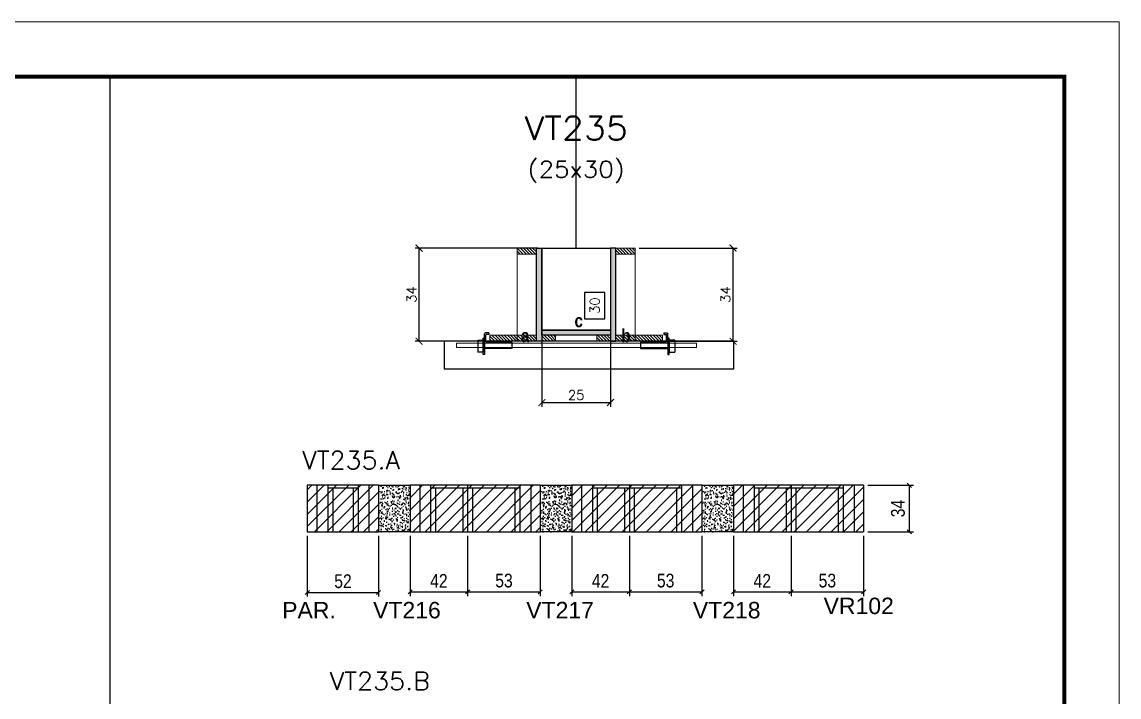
# Model space of a CAD drawing. Extents: x 137137 to 143418, y 10464 to 34486.
# Drawn here: x 137822 to 138622, y 25953 to 26446 of the extents above; entities that cross this region are included whole.
import ezdxf
from ezdxf.enums import TextEntityAlignment as Align

# ---------------------------------------------------------------- set-up
doc = ezdxf.new("R2010")
doc.units = 0
doc.linetypes.add('DASHED', pattern=[0.75, 0.5, -0.25])
doc.linetypes.add('HIDDEN', pattern=[0.375, 0.25, -0.125])
for name, color, linetype in [('5', 5, 'Continuous'), ('barrote', 251, 'Continuous'), ('COTA', 241, 'Continuous'), ('Cota Seção (2x)', 4, 'Continuous'), ('detalhes', 4, 'Continuous'), ('Painéis', 200, 'Continuous'), ('presilha', 1, 'Continuous'), ('SARR_2.2x7', 40, 'Continuous'), ('SARR_3.5x7', 81, 'Continuous'), ('Texto de Titulo', 7, 'Continuous'), ('Texto Qtd Sarr', 242, 'Continuous')]:
    doc.layers.add(name, color=color, linetype=linetype)
for name, color, linetype, lineweight in [('CONCRETO', 251, 'Continuous', 25), ('Folhas', 255, 'Continuous', 9), ('Hachura', 251, 'Continuous', 9), ('Madeira', 126, 'Continuous', 18), ('SARRAFO DE PRESSAO', 251, 'DASHED', 9), ('SCO-___-LAJ', 2, 'Continuous', 0), ('Texto Seção', 7, 'Continuous', 15)]:
    doc.layers.add(name, color=color, linetype=linetype, lineweight=lineweight)
doc.styles.add('COTA TECNICA', font='techl___.ttf', dxfattribs={"height": 10})
doc.styles.add('REGUA-120', font='ROMANS.shx', dxfattribs={"height": 15})
doc.styles.add('Romans', font='romans.shx')
doc.styles.get("Standard").update_dxf_attribs({"font": 'arial.ttf'})
doc.styles.add('TECNICA', font='techb___.ttf', dxfattribs={"height": 10})
doc.dimstyles.new('Cota Seção (2x)', dxfattribs={"dimtxt": 7, "dimasz": 5, "dimexe": 3, "dimexo": 3, "dimgap": 2, "dimtad": 3, "dimdec": 1, "dimlfac": 0.5, "dimzin": 12, "dimdsep": 46, "dimtxsty": 'Romans', "dimblk": 'ARCHTICK', "dimcen": 0, "dimclrd": 4, "dimclre": 4, "dimclrt": 1, "dimadec": 1, "dimazin": 3, "dimtfac": 1, "dimtdec": 1, "dimtmove": 0, "dimatfit": 3, "dimldrblk": 'OBLIQUE', "dimfxl": 1, "dimtolj": 1, "dimtzin": 12, "dimarcsym": 0})
doc.dimstyles.new('Cota Seção interna', dxfattribs={"dimtxt": 7, "dimasz": 6, "dimexe": 0.18, "dimexo": 2, "dimgap": -4, "dimtad": 3, "dimdec": 1, "dimlfac": 0.5, "dimzin": 12, "dimdsep": 46, "dimtxsty": 'Romans', "dimblk": 'ARCHTICK', "dimcen": 0.09, "dimse1": 1, "dimse2": 1, "dimsd1": 1, "dimsd2": 1, "dimclrd": 180, "dimclre": 5, "dimclrt": 1, "dimadec": 0, "dimazin": 3, "dimtfac": 1, "dimtdec": 1, "dimtofl": 0, "dimtmove": 0, "dimatfit": 3, "dimldrblk": 'ARCHTICK', "dimfxl": 1, "dimtolj": 1, "dimtzin": 0, "dimarcsym": 0})
doc.dimstyles.new('PAINEL', dxfattribs={"dimtxt": 10, "dimasz": 3, "dimexe": 3, "dimexo": 3, "dimgap": 3, "dimtad": 1, "dimdec": 1, "dimzin": 12, "dimdsep": 46, "dimtxsty": 'COTA TECNICA', "dimblk1": 'OBLIQUE', "dimblk2": 'OBLIQUE', "dimsah": 1, "dimcen": 0.9, "dimclrd": 4, "dimclre": 4, "dimclrt": 240, "dimadec": 1, "dimazin": 3, "dimtfac": 1, "dimtdec": 1, "dimtmove": 0, "dimatfit": 3, "dimfxl": 1, "dimtolj": 1, "dimtzin": 12, "dimarcsym": 0})
pattern_1 = [(315, (161169.7492, 17983.1066), (1.12253202, 1.12253202), [])]
pattern_2 = [(315, (161157.7492, 17983.1066), (1.12253202, 1.12253202), [])]
pattern_3 = [(45, (-3156.5, -7e-12), (-4.49012806, 4.49012806), [])]

# ---------------------------------------------------------------- blocks, each defined once
blk = doc.blocks.new('9999999999')
at = {"layer": 'Folhas'}
blk.add_lwpolyline([(98138.98, 34190.21), (99623.98, 34190.21), (99623.98, 35240.21), (98138.98, 35240.21)], close=True, dxfattribs=at)
at = {"layer": 'Folhas', "color": 30, "const_width": 3}
blk.add_lwpolyline([(98213.98, 34230.21), (99583.98, 34230.21), (99583.98, 35200.21), (98213.98, 35200.21)], close=True, dxfattribs=at)
blk = doc.blocks.new('_ArchTick')
at = {"color": 0, "linetype": 'ByBlock', "const_width": 0.15}
blk.add_lwpolyline([(-0.5, -0.5), (0.5, 0.5)], dxfattribs=at)
blk = doc.blocks.new('*D5974')
at = {"layer": 'COTA', "color": 4, "lineweight": -2, "transparency": 16777216}
for p, q in [((138198.13, 26280.75), (138108.48, 26280.75)), ((138111.48, 26212.75), (138111.48, 26280.75)), ((138160.13, 26212.75), (138108.48, 26212.75))]:
    blk.add_line(p, q, dxfattribs=at)
at = {"layer": 'Defpoints', "color": 0, "transparency": 16777216}
for p in [(138111.48, 26280.75), (138201.13, 26280.75), (138163.13, 26212.75)]:
    blk.add_point(p, dxfattribs=at)
at = {"layer": 'COTA', "color": 4, "lineweight": -2, "transparency": 16777216, "xscale": 5, "yscale": 5, "zscale": 5}
for p, rotation in [((138111.48, 26280.75), 90), ((138111.48, 26212.75), 270)]:
    blk.add_blockref('_ArchTick', p, dxfattribs=dict(at, rotation=rotation))
at = {"layer": 'COTA', "color": 1, "transparency": 16777216, "insert": (138105.98, 26246.75), "char_height": 7, "attachment_point": 5, "rotation": 90, "style": 'Romans'}
blk.add_mtext('\\A1;34', dxfattribs=at)
blk = doc.blocks.new('_Oblique')
at = {"color": 0, "linetype": 'ByBlock', "lineweight": -2}
blk.add_line((-0.5, -0.5), (0.5, 0.5), dxfattribs=at)
blk = doc.blocks.new('*D5975')
at = {"layer": 'COTA', "color": 4, "lineweight": -2, "transparency": 16777216}
for p, q in [((138272.12, 26280.75), (138343.6, 26280.75)), ((138340.6, 26212.75), (138340.6, 26280.75)), ((138292.13, 26212.75), (138343.6, 26212.75))]:
    blk.add_line(p, q, dxfattribs=at)
at = {"layer": 'Defpoints', "color": 0, "transparency": 16777216}
for p in [(138269.12, 26280.75), (138340.6, 26280.75), (138289.13, 26212.75)]:
    blk.add_point(p, dxfattribs=at)
at = {"layer": 'COTA', "color": 4, "lineweight": -2, "transparency": 16777216, "xscale": 5, "yscale": 5, "zscale": 5}
for p, rotation in [((138340.6, 26280.75), 90), ((138340.6, 26212.75), 270)]:
    blk.add_blockref('_ArchTick', p, dxfattribs=dict(at, rotation=rotation))
at = {"layer": 'COTA', "color": 1, "transparency": 16777216, "insert": (138335.1, 26246.75), "char_height": 7, "attachment_point": 5, "rotation": 90, "style": 'Romans'}
blk.add_mtext('\\A1;34', dxfattribs=at)
blk = doc.blocks.new('*D5976')
at = {"layer": 'Cota Seção (2x)', "color": 180, "lineweight": -2, "transparency": 16777216}
for p, q in [((138247.12, 26248.42), (138232.12, 26248.42)), ((138232.12, 26248.42), (138232.12, 26229.08)), ((138247.12, 26229.08), (138247.12, 26248.42)), ((138232.12, 26229.08), (138247.12, 26229.08))]:
    blk.add_line(p, q, dxfattribs=at)
at = {"layer": 'Defpoints', "color": 0, "transparency": 16777216}
for p in [(138251.12, 26280.75), (138251.12, 26280.75), (138251.13, 26220.75)]:
    blk.add_point(p, dxfattribs=at)
at = {"layer": 'Cota Seção (2x)', "color": 1, "transparency": 16777216, "insert": (138239.62, 26238.75), "char_height": 7, "attachment_point": 5, "rotation": 90, "style": 'Romans'}
blk.add_mtext('\\A1;30', dxfattribs=at)
blk = doc.blocks.new('titulo1')
at = {"layer": 'Defpoints', "color": 252, "linetype": 'HIDDEN', "ltscale": 2}
blk.add_line((0, 0), (0, 125), dxfattribs=at)
at = {"layer": 'Defpoints', "style": 'Romans', "oblique": 15}
blk.add_attdef('FOLHA', text='', height=10, dxfattribs=at).set_placement((0, 15.58), align=Align.MIDDLE_CENTER)
at = {"layer": 'Texto Qtd Sarr', "color": 3, "style": 'Romans', "oblique": 15}
for tag, height, p in [('TITULO', 17, (0, 71.45)), ('SEÇÃO', 12, (0, 41.55))]:
    blk.add_attdef(tag, text='', height=height, dxfattribs=at).set_placement(p, align=Align.MIDDLE_CENTER)
blk = doc.blocks.new('PRESILHA METÁLICA 1')
at = {"layer": 'presilha'}
for p, q in [((0, 13), (6, 13)), ((0, 13), (0, 0)), ((6, 15.5), (7.5, 15.5)), ((6, -2.5), (6, 15.5)), ((6, 13), (6, 0)), ((7.5, 10.6), (7.5, 19.9)), ((7.5, 15.5), (7.5, -2.5)), ((12, 21), (8.6, 21)), ((9, 11.6), (9, 18.9)), ((12, 19.5), (9.6, 19.5)), ((12, 21), (12, 19.5)), ((6, 0), (0, 0)), ((37.5, 4.1), (7.5, 4.1)), ((37.5, 11), (9.6, 11)), ((37.5, 11), (37.5, 4.1)), ((7.5, -2.5), (6, -2.5))]:
    blk.add_line(p, q, dxfattribs=at)
for centre, radius, start, end in [((8.6, 19.9), 1.14, 90, 180), ((9.6, 18.9), 0.57, 90, 180), ((9.6, 11.6), 0.57, 180, 270)]:
    blk.add_arc(centre, radius, start, end, dxfattribs=at)
blk = doc.blocks.new('*D5977')
at = {"layer": 'COTA', "color": 4, "lineweight": -2, "transparency": 16777216}
for p, q in [((138201.13, 26214.15), (138201.13, 26165.02)), ((138251.13, 26214.15), (138251.13, 26165.02)), ((138201.13, 26168.02), (138251.13, 26168.02))]:
    blk.add_line(p, q, dxfattribs=at)
at = {"layer": 'Defpoints', "color": 0, "transparency": 16777216}
for p in [(138201.13, 26217.15), (138251.13, 26217.15), (138251.13, 26168.02)]:
    blk.add_point(p, dxfattribs=at)
at = {"layer": 'COTA', "color": 4, "lineweight": -2, "transparency": 16777216, "xscale": 5, "yscale": 5, "zscale": 5, "rotation": 180}
blk.add_blockref('_ArchTick', (138201.13, 26168.02), dxfattribs=at)
at = {"layer": 'COTA', "color": 4, "lineweight": -2, "transparency": 16777216, "xscale": 5, "yscale": 5, "zscale": 5}
blk.add_blockref('_ArchTick', (138251.13, 26168.02), dxfattribs=at)
at = {"layer": 'COTA', "color": 1, "transparency": 16777216, "insert": (138226.13, 26173.52), "char_height": 7, "attachment_point": 5, "style": 'Romans'}
blk.add_mtext('\\A1;25', dxfattribs=at)
blk = doc.blocks.new('*D5978')
at = {"layer": 'COTA', "color": 4, "linetype": 'ByBlock', "lineweight": -2, "transparency": 16777216}
for p, q in [((138438.9, 26107.66), (138472.2, 26107.66)), ((138469.2, 26107.66), (138469.2, 26073.66)), ((138438.9, 26073.66), (138472.2, 26073.66))]:
    blk.add_line(p, q, dxfattribs=at)
at = {"layer": 'Defpoints', "color": 0, "linetype": 'ByBlock', "transparency": 16777216}
for p in [(138435.9, 26107.66), (138435.9, 26073.66), (138469.2, 26073.66)]:
    blk.add_point(p, dxfattribs=at)
at = {"layer": 'COTA', "color": 4, "linetype": 'ByBlock', "lineweight": -2, "transparency": 16777216, "xscale": 3, "yscale": 3, "zscale": 3}
for p, rotation in [((138469.2, 26107.66), 90), ((138469.2, 26073.66), 270)]:
    blk.add_blockref('_Oblique', p, dxfattribs=dict(at, rotation=rotation))
at = {"layer": 'COTA', "color": 240, "linetype": 'ByBlock', "transparency": 16777216, "insert": (138460.98, 26090.66), "char_height": 10, "attachment_point": 5, "rotation": 90, "style": 'COTA TECNICA'}
blk.add_mtext('\\A1;34', dxfattribs=at)
blk = doc.blocks.new('*D5983')
at = {"layer": 'COTA', "color": 4, "linetype": 'ByBlock', "lineweight": -2, "transparency": 16777216}
for p, q in [((138029.9, 26070.66), (138029.9, 26026.49)), ((138081.9, 26070.66), (138081.9, 26026.49)), ((138029.9, 26029.49), (138081.9, 26029.49))]:
    blk.add_line(p, q, dxfattribs=at)
at = {"layer": 'Defpoints', "color": 0, "linetype": 'ByBlock', "transparency": 16777216}
for p in [(138029.9, 26073.66), (138081.9, 26073.66), (138081.9, 26029.49)]:
    blk.add_point(p, dxfattribs=at)
at = {"layer": 'COTA', "color": 4, "linetype": 'ByBlock', "lineweight": -2, "transparency": 16777216, "xscale": 3, "yscale": 3, "zscale": 3, "rotation": 180}
blk.add_blockref('_Oblique', (138029.9, 26029.49), dxfattribs=at)
at = {"layer": 'COTA', "color": 4, "linetype": 'ByBlock', "lineweight": -2, "transparency": 16777216, "xscale": 3, "yscale": 3, "zscale": 3}
blk.add_blockref('_Oblique', (138081.9, 26029.49), dxfattribs=at)
at = {"layer": 'COTA', "color": 240, "linetype": 'ByBlock', "transparency": 16777216, "insert": (138055.9, 26037.6), "char_height": 10, "attachment_point": 5, "style": 'COTA TECNICA'}
blk.add_mtext('\\A1;52', dxfattribs=at)
blk = doc.blocks.new('*D6160')
at = {"layer": 'COTA', "color": 4, "lineweight": -2, "transparency": 16777216}
for p, q in [((138104.9, 26070.66), (138104.9, 26026.83)), ((138146.9, 26070.66), (138146.9, 26026.83)), ((138104.9, 26029.83), (138146.9, 26029.83))]:
    blk.add_line(p, q, dxfattribs=at)
at = {"layer": 'Defpoints', "color": 0, "transparency": 16777216}
for p in [(138104.9, 26073.66), (138146.9, 26073.66), (138146.9, 26029.83)]:
    blk.add_point(p, dxfattribs=at)
at = {"layer": 'COTA', "color": 4, "lineweight": -2, "transparency": 16777216, "xscale": 3, "yscale": 3, "zscale": 3, "rotation": 180}
blk.add_blockref('_Oblique', (138104.9, 26029.83), dxfattribs=at)
at = {"layer": 'COTA', "color": 4, "lineweight": -2, "transparency": 16777216, "xscale": 3, "yscale": 3, "zscale": 3}
blk.add_blockref('_Oblique', (138146.9, 26029.83), dxfattribs=at)
at = {"layer": 'COTA', "color": 240, "transparency": 16777216, "insert": (138125.9, 26037.9), "char_height": 10, "attachment_point": 5, "style": 'COTA TECNICA'}
blk.add_mtext('\\A1;42', dxfattribs=at)
blk = doc.blocks.new('*D6161')
at = {"layer": 'COTA', "color": 4, "lineweight": -2, "transparency": 16777216}
for p, q in [((138146.9, 26070.66), (138146.9, 26026.83)), ((138199.9, 26070.66), (138199.9, 26026.83)), ((138146.9, 26029.83), (138199.9, 26029.83))]:
    blk.add_line(p, q, dxfattribs=at)
at = {"layer": 'Defpoints', "color": 0, "transparency": 16777216}
for p in [(138146.9, 26073.66), (138199.9, 26073.66), (138199.9, 26029.83)]:
    blk.add_point(p, dxfattribs=at)
at = {"layer": 'COTA', "color": 4, "lineweight": -2, "transparency": 16777216, "xscale": 3, "yscale": 3, "zscale": 3, "rotation": 180}
blk.add_blockref('_Oblique', (138146.9, 26029.83), dxfattribs=at)
at = {"layer": 'COTA', "color": 4, "lineweight": -2, "transparency": 16777216, "xscale": 3, "yscale": 3, "zscale": 3}
blk.add_blockref('_Oblique', (138199.9, 26029.83), dxfattribs=at)
at = {"layer": 'COTA', "color": 240, "transparency": 16777216, "insert": (138173.4, 26038.05), "char_height": 10, "attachment_point": 5, "style": 'COTA TECNICA'}
blk.add_mtext('\\A1;53', dxfattribs=at)
blk = doc.blocks.new('*D6162')
at = {"layer": 'COTA', "color": 4, "lineweight": -2, "transparency": 16777216}
for p, q in [((138222.9, 26070.66), (138222.9, 26026.83)), ((138264.9, 26070.66), (138264.9, 26026.83)), ((138222.9, 26029.83), (138264.9, 26029.83))]:
    blk.add_line(p, q, dxfattribs=at)
at = {"layer": 'Defpoints', "color": 0, "transparency": 16777216}
for p in [(138222.9, 26073.66), (138264.9, 26073.66), (138264.9, 26029.83)]:
    blk.add_point(p, dxfattribs=at)
at = {"layer": 'COTA', "color": 4, "lineweight": -2, "transparency": 16777216, "xscale": 3, "yscale": 3, "zscale": 3, "rotation": 180}
blk.add_blockref('_Oblique', (138222.9, 26029.83), dxfattribs=at)
at = {"layer": 'COTA', "color": 4, "lineweight": -2, "transparency": 16777216, "xscale": 3, "yscale": 3, "zscale": 3}
blk.add_blockref('_Oblique', (138264.9, 26029.83), dxfattribs=at)
at = {"layer": 'COTA', "color": 240, "transparency": 16777216, "insert": (138243.9, 26037.9), "char_height": 10, "attachment_point": 5, "style": 'COTA TECNICA'}
blk.add_mtext('\\A1;42', dxfattribs=at)
blk = doc.blocks.new('*D6163')
at = {"layer": 'COTA', "color": 4, "lineweight": -2, "transparency": 16777216}
for p, q in [((138264.9, 26070.66), (138264.9, 26026.83)), ((138317.9, 26070.66), (138317.9, 26026.83)), ((138264.9, 26029.83), (138317.9, 26029.83))]:
    blk.add_line(p, q, dxfattribs=at)
at = {"layer": 'Defpoints', "color": 0, "transparency": 16777216}
for p in [(138264.9, 26073.66), (138317.9, 26073.66), (138317.9, 26029.83)]:
    blk.add_point(p, dxfattribs=at)
at = {"layer": 'COTA', "color": 4, "lineweight": -2, "transparency": 16777216, "xscale": 3, "yscale": 3, "zscale": 3, "rotation": 180}
blk.add_blockref('_Oblique', (138264.9, 26029.83), dxfattribs=at)
at = {"layer": 'COTA', "color": 4, "lineweight": -2, "transparency": 16777216, "xscale": 3, "yscale": 3, "zscale": 3}
blk.add_blockref('_Oblique', (138317.9, 26029.83), dxfattribs=at)
at = {"layer": 'COTA', "color": 240, "transparency": 16777216, "insert": (138291.4, 26038.05), "char_height": 10, "attachment_point": 5, "style": 'COTA TECNICA'}
blk.add_mtext('\\A1;53', dxfattribs=at)
blk = doc.blocks.new('*D6164')
at = {"layer": 'COTA', "color": 4, "lineweight": -2, "transparency": 16777216}
for p, q in [((138340.9, 26070.66), (138340.9, 26026.83)), ((138382.9, 26070.66), (138382.9, 26026.83)), ((138340.9, 26029.83), (138382.9, 26029.83))]:
    blk.add_line(p, q, dxfattribs=at)
at = {"layer": 'Defpoints', "color": 0, "transparency": 16777216}
for p in [(138340.9, 26073.66), (138382.9, 26073.66), (138382.9, 26029.83)]:
    blk.add_point(p, dxfattribs=at)
at = {"layer": 'COTA', "color": 4, "lineweight": -2, "transparency": 16777216, "xscale": 3, "yscale": 3, "zscale": 3, "rotation": 180}
blk.add_blockref('_Oblique', (138340.9, 26029.83), dxfattribs=at)
at = {"layer": 'COTA', "color": 4, "lineweight": -2, "transparency": 16777216, "xscale": 3, "yscale": 3, "zscale": 3}
blk.add_blockref('_Oblique', (138382.9, 26029.83), dxfattribs=at)
at = {"layer": 'COTA', "color": 240, "transparency": 16777216, "insert": (138361.9, 26037.9), "char_height": 10, "attachment_point": 5, "style": 'COTA TECNICA'}
blk.add_mtext('\\A1;42', dxfattribs=at)
blk = doc.blocks.new('*D6165')
at = {"layer": 'COTA', "color": 4, "lineweight": -2, "transparency": 16777216}
for p, q in [((138382.9, 26070.66), (138382.9, 26026.83)), ((138435.9, 26070.66), (138435.9, 26026.83)), ((138382.9, 26029.83), (138435.9, 26029.83))]:
    blk.add_line(p, q, dxfattribs=at)
at = {"layer": 'Defpoints', "color": 0, "transparency": 16777216}
for p in [(138382.9, 26073.66), (138435.9, 26073.66), (138435.9, 26029.83)]:
    blk.add_point(p, dxfattribs=at)
at = {"layer": 'COTA', "color": 4, "lineweight": -2, "transparency": 16777216, "xscale": 3, "yscale": 3, "zscale": 3, "rotation": 180}
blk.add_blockref('_Oblique', (138382.9, 26029.83), dxfattribs=at)
at = {"layer": 'COTA', "color": 4, "lineweight": -2, "transparency": 16777216, "xscale": 3, "yscale": 3, "zscale": 3}
blk.add_blockref('_Oblique', (138435.9, 26029.83), dxfattribs=at)
at = {"layer": 'COTA', "color": 240, "transparency": 16777216, "insert": (138409.4, 26038.05), "char_height": 10, "attachment_point": 5, "style": 'COTA TECNICA'}
blk.add_mtext('\\A1;53', dxfattribs=at)

msp = doc.modelspace()

# ---------------------------------------------------------------- hatches: boundary and pattern name
at = {"layer": 'COTA', "linetype": 'ByBlock'}
h = msp.add_hatch(dxfattribs=at)
h.set_pattern_fill('AR-CONC', color=256, scale=0.03)
h.set_pattern_definition([(50, (-216.762, -7e-12), (5.46554007, -0.47817257), [0.5715, -6.2865]), (355, (-216.762, -7e-12), (-1.05730264, 5.73170536), [0.4572, -5.02921753]), (100.4514447, (-216.3064, -0.04), (4.40823741, 5.25353256), [0.48570026, -5.34270734]), (46.1842, (-216.762, 1.524), (8.13237123, -1.26126984), [0.85725, -9.42975]), (96.6355576, (-216.084, 1.419), (7.122124, 7.42278374), [0.7285507, -8.01406824]), (351.184151, (-216.762, 1.524), (7.122124, 7.42278374), [0.685799, -7.54379196]), (21, (-216, 1.143), (4.54843174, -3.06795595), [0.5715, -6.2865]), (326, (-216, 1.143), (1.85406085, 5.52563898), [0.4572, -5.0292]), (71.451445, (-215.621, 0.8873), (6.40249258, 2.45768307), [0.48570026, -5.34269813]), (37.5, (-216.7619, -7e-12), (0.092658098, 2.536651166), [0, -4.96824, 0, -5.1054, 0, -5.04825]), (7.5, (-216.762, -7e-12), (2.004589875, 3.005417245), [0, -2.91084, 0, -4.85394, 0, -1.92405]), (327.5, (-218.4611, -7e-12), (4.067717855, -0.17186232), [0, -1.905, 0, -5.9436, 0, -7.8867]), (317.5, (-219.223, -7e-12), (4.44387544, 0.76279473), [0, -2.4765, 0, -3.94716, 0, -5.6007])])
h.paths.add_polyline_path([(138104.9, 26073.66), (138104.9, 26107.66), (138081.9, 26107.66), (138081.9, 26073.66)])
h = msp.add_hatch(dxfattribs=at)
h.set_pattern_fill('AR-CONC', color=256, scale=0.03)
h.set_pattern_definition([(50, (-98.7617, -7e-12), (5.46554007, -0.47817257), [0.5715, -6.2865]), (355, (-98.762, -7e-12), (-1.05730264, 5.73170536), [0.4572, -5.02921753]), (100.4514447, (-98.3063, -0.04), (4.40823741, 5.25353256), [0.48570026, -5.34270734]), (46.1842, (-98.762, 1.524), (8.13237123, -1.26126984), [0.85725, -9.42975]), (96.6355576, (-98.084, 1.419), (7.122124, 7.42278374), [0.7285507, -8.01406824]), (351.184151, (-98.762, 1.524), (7.122124, 7.42278374), [0.685799, -7.54379196]), (21, (-97.9997, 1.143), (4.54843174, -3.06795595), [0.5715, -6.2865]), (326, (-98, 1.143), (1.85406085, 5.52563898), [0.4572, -5.0292]), (71.451445, (-97.6207, 0.8873), (6.40249258, 2.45768307), [0.48570026, -5.34269813]), (37.5, (-98.7617, -7e-12), (0.092658098, 2.536651166), [0, -4.96824, 0, -5.1054, 0, -5.04825]), (7.5, (-98.7617, -7e-12), (2.004589875, 3.005417245), [0, -2.91084, 0, -4.85394, 0, -1.92405]), (327.5, (-100.461, -7e-12), (4.067717855, -0.17186232), [0, -1.905, 0, -5.9436, 0, -7.8867]), (317.5, (-101.223, -7e-12), (4.44387544, 0.76279473), [0, -2.4765, 0, -3.94716, 0, -5.6007])])
h.paths.add_polyline_path([(138222.9, 26073.66), (138222.9, 26107.66), (138199.9, 26107.66), (138199.9, 26073.66)])
h = msp.add_hatch(dxfattribs=at)
h.set_pattern_fill('AR-CONC', color=256, scale=0.03)
h.set_pattern_definition([(50, (19.2384, -7e-12), (5.46554007, -0.47817257), [0.5715, -6.2865]), (355, (19.2384, -7e-12), (-1.05730264, 5.73170536), [0.4572, -5.02921753]), (100.4514447, (19.694, -0.04), (4.40823741, 5.25353256), [0.48570026, -5.34270734]), (46.1842, (19.2384, 1.524), (8.13237123, -1.26126984), [0.85725, -9.42975]), (96.6355576, (19.916, 1.419), (7.122124, 7.42278374), [0.7285507, -8.01406824]), (351.184151, (19.238, 1.524), (7.122124, 7.42278374), [0.685799, -7.54379196]), (21, (20.0004, 1.143), (4.54843174, -3.06795595), [0.5715, -6.2865]), (326, (20.0004, 1.143), (1.85406085, 5.52563898), [0.4572, -5.0292]), (71.451445, (20.3795, 0.8873), (6.40249258, 2.45768307), [0.48570026, -5.34269813]), (37.5, (19.2384, -7e-12), (0.092658098, 2.536651166), [0, -4.96824, 0, -5.1054, 0, -5.04825]), (7.5, (19.2384, -7e-12), (2.004589875, 3.005417245), [0, -2.91084, 0, -4.85394, 0, -1.92405]), (327.5, (17.5392, -7e-12), (4.067717855, -0.17186232), [0, -1.905, 0, -5.9436, 0, -7.8867]), (317.5, (16.777, -7e-12), (4.44387544, 0.76279473), [0, -2.4765, 0, -3.94716, 0, -5.6007])])
h.paths.add_polyline_path([(138340.9, 26073.66), (138340.9, 26107.66), (138317.9, 26107.66), (138317.9, 26073.66)])
at = {"layer": 'Hachura'}
h = msp.add_hatch(dxfattribs=at)
h.set_pattern_fill('ANSI31', color=256, scale=0.5, angle=270, style=0)
h.set_pattern_definition([(315, (161157.7492, 17973.1066), (1.12253202, 1.12253202), [])])
h.paths.add_polyline_path([(138197.13, 26276.35), (138197.13, 26280.75), (138183.13, 26280.75), (138183.13, 26276.35)])
h = msp.add_hatch(color=256, dxfattribs=at)
h.dxf.hatch_style = 1
h.paths.add_polyline_path([(138197.13, 26280.75), (138201.13, 26280.75), (138201.13, 26212.75), (138197.13, 26212.75)])
h = msp.add_hatch(color=256, dxfattribs=at)
h.dxf.hatch_style = 1
h.paths.add_polyline_path([(138255.12, 26280.75), (138251.12, 26280.75), (138251.13, 26212.75), (138255.13, 26212.75)])
h = msp.add_hatch(dxfattribs=at)
h.set_pattern_fill('ANSI31', color=256, scale=0.5, angle=270, style=0)
h.set_pattern_definition([(315, (161169.7589, 17973.1066), (1.12253202, 1.12253202), [])])
h.paths.add_polyline_path([(138255.12, 26276.35), (138255.12, 26280.75), (138269.12, 26280.75), (138269.12, 26276.35)])
h = msp.add_hatch(dxfattribs=at)
h.set_pattern_fill('ANSI31', color=256, scale=0.5, angle=270, style=0)
h.set_pattern_definition(pattern_2)
h.paths.add_polyline_path([(138163.13, 26212.75), (138163.13, 26217.15), (138183.13, 26217.15), (138183.13, 26212.75)])
h = msp.add_hatch(dxfattribs=at)
h.set_pattern_fill('ANSI31', color=256, scale=0.5, angle=270, style=0)
h.set_pattern_definition([(315, (161157.7492, 17909.5066), (1.12253202, 1.12253202), [])])
h.paths.add_polyline_path([(138197.13, 26212.75), (138197.13, 26217.15), (138183.13, 26217.15), (138183.13, 26212.75)])
h = msp.add_hatch(color=256, dxfattribs=at)
h.dxf.hatch_style = 1
h.paths.add_polyline_path([(138201.13, 26217.15), (138201.13, 26220.75), (138251.13, 26220.75), (138251.13, 26217.15)])
h = msp.add_hatch(dxfattribs=at)
h.set_pattern_fill('ANSI31', color=256, scale=0.5, angle=270, style=0)
h.set_pattern_definition(pattern_2)
h.paths.add_polyline_path([(138201.13, 26212.75), (138201.13, 26217.15), (138211.13, 26217.15), (138211.13, 26212.75)])
h = msp.add_hatch(dxfattribs=at)
h.set_pattern_fill('ANSI31', color=256, scale=0.5, angle=270, style=0)
h.set_pattern_definition(pattern_1)
h.paths.add_polyline_path([(138251.13, 26212.75), (138251.13, 26217.15), (138241.13, 26217.15), (138241.13, 26212.75)])
h = msp.add_hatch(dxfattribs=at)
h.set_pattern_fill('ANSI31', color=256, scale=0.5, angle=270, style=0)
h.set_pattern_definition([(315, (161169.7492, 17909.5066), (1.12253202, 1.12253202), [])])
h.paths.add_polyline_path([(138255.13, 26212.75), (138255.13, 26217.15), (138269.13, 26217.15), (138269.13, 26212.75)])
h = msp.add_hatch(dxfattribs=at)
h.set_pattern_fill('ANSI31', color=256, scale=0.5, angle=270, style=0)
h.set_pattern_definition(pattern_1)
h.paths.add_polyline_path([(138289.13, 26212.75), (138289.13, 26217.15), (138269.13, 26217.15), (138269.13, 26212.75)])
h = msp.add_hatch(dxfattribs=at)
h.set_pattern_fill('ANSI31', color=256, scale=2)
h.set_pattern_definition(pattern_3)
h.paths.add_polyline_path([(138081.9, 26107.66), (138029.9, 26107.66), (138029.9, 26073.66), (138081.9, 26073.66)])
h = msp.add_hatch(dxfattribs=at)
h.set_pattern_fill('ANSI31', color=256, scale=2)
h.set_pattern_definition(pattern_3)
h.paths.add_polyline_path([(138104.9, 26107.66), (138104.9, 26073.66), (138146.9, 26073.66), (138146.9, 26107.66)])
h = msp.add_hatch(dxfattribs=at)
h.set_pattern_fill('ANSI31', color=256, scale=2)
h.set_pattern_definition(pattern_3)
h.paths.add_polyline_path([(138199.9, 26073.66), (138199.9, 26107.66), (138146.9, 26107.66), (138146.9, 26073.66)])
h = msp.add_hatch(dxfattribs=at)
h.set_pattern_fill('ANSI31', color=256, scale=2)
h.set_pattern_definition(pattern_3)
h.paths.add_polyline_path([(138222.9, 26073.66), (138264.9, 26073.66), (138264.9, 26107.66), (138222.9, 26107.66)])
h = msp.add_hatch(dxfattribs=at)
h.set_pattern_fill('ANSI31', color=256, scale=2)
h.set_pattern_definition(pattern_3)
h.paths.add_polyline_path([(138264.9, 26107.66), (138264.9, 26073.66), (138317.9, 26073.66), (138317.9, 26107.66)])
h = msp.add_hatch(dxfattribs=at)
h.set_pattern_fill('ANSI31', color=256, scale=2)
h.set_pattern_definition(pattern_3)
h.paths.add_polyline_path([(138382.9, 26073.66), (138382.9, 26107.66), (138340.9, 26107.66), (138340.9, 26073.66)])
h = msp.add_hatch(dxfattribs=at)
h.set_pattern_fill('ANSI31', color=256, scale=2)
h.set_pattern_definition(pattern_3)
h.paths.add_polyline_path([(138435.9, 26073.66), (138435.9, 26107.66), (138382.9, 26107.66), (138382.9, 26073.66)])

# ---------------------------------------------------------------- linework, layer by layer
at = {"layer": 'barrote'}
msp.add_lwpolyline([(138129.67, 26192.75), (138341.26, 26192.75), (138341.26, 26212.75), (138129.67, 26212.75)], close=True, dxfattribs=at)
at = {"layer": 'CONCRETO'}
msp.add_lwpolyline([(138201.13, 26280.75), (138201.13, 26280.75), (138201.13, 26280.75), (138201.13, 26280.75), (138251.13, 26280.75), (138251.13, 26280.75), (138251.13, 26280.75), (138251.13, 26220.75), (138201.13, 26220.75), (138201.13, 26280.75)], close=True, dxfattribs=at)
at = {"layer": 'COTA', "linetype": 'ByBlock'}
for p, q in [((137885.95, 25634.99), (137885.95, 26405.75)), ((138081.9, 26107.66), (138104.9, 26107.66)), ((138199.9, 26107.66), (138222.9, 26107.66)), ((138317.9, 26107.66), (138340.9, 26107.66)), ((138104.9, 26073.66), (138081.9, 26073.66)), ((138222.9, 26073.66), (138199.9, 26073.66)), ((138340.9, 26073.66), (138317.9, 26073.66))]:
    msp.add_line(p, q, dxfattribs=at)
at = {"layer": 'Madeira'}
for points in [[(138197.13, 26276.35), (138197.13, 26280.75), (138183.13, 26280.75), (138183.13, 26276.35)], [(138197.13, 26280.75), (138183.13, 26280.75), (138183.13, 26212.75), (138197.13, 26212.75)], [(138255.12, 26276.35), (138255.12, 26280.75), (138269.12, 26280.75), (138269.12, 26276.35)], [(138255.12, 26280.75), (138269.12, 26280.75), (138269.13, 26212.75), (138255.13, 26212.75)], [(138163.13, 26212.75), (138163.13, 26217.15), (138183.13, 26217.15), (138183.13, 26212.75)], [(138197.13, 26212.75), (138197.13, 26217.15), (138183.13, 26217.15), (138183.13, 26212.75)], [(138201.13, 26212.75), (138201.13, 26217.15), (138211.13, 26217.15), (138211.13, 26212.75)], [(138251.13, 26212.75), (138251.13, 26217.15), (138241.13, 26217.15), (138241.13, 26212.75)], [(138255.13, 26212.75), (138255.13, 26217.15), (138269.13, 26217.15), (138269.13, 26212.75)], [(138289.13, 26212.75), (138289.13, 26217.15), (138269.13, 26217.15), (138269.13, 26212.75)]]:
    msp.add_lwpolyline(points, close=True, dxfattribs=at)
at = {"layer": 'Painéis', "linetype": 'ByBlock'}
for p, q in [((138029.9, 26107.66), (138029.9, 26073.66)), ((138081.9, 26107.66), (138029.9, 26107.66)), ((138081.9, 26107.66), (138081.9, 26073.66)), ((138104.9, 26107.66), (138104.9, 26073.66)), ((138199.9, 26107.66), (138104.9, 26107.66)), ((138146.9, 26107.66), (138146.9, 26073.66)), ((138199.9, 26107.66), (138199.9, 26073.66)), ((138222.9, 26107.66), (138222.9, 26073.66)), ((138317.9, 26107.66), (138222.9, 26107.66)), ((138264.9, 26107.66), (138264.9, 26073.66)), ((138317.9, 26107.66), (138317.9, 26073.66)), ((138340.9, 26107.66), (138340.9, 26073.66)), ((138435.9, 26107.66), (138340.9, 26107.66)), ((138382.9, 26107.66), (138382.9, 26073.66)), ((138435.9, 26107.66), (138435.9, 26073.66)), ((138029.9, 26073.66), (138081.9, 26073.66)), ((138104.9, 26073.66), (138199.9, 26073.66)), ((138222.9, 26073.66), (138317.9, 26073.66)), ((138340.9, 26073.66), (138435.9, 26073.66))]:
    msp.add_line(p, q, dxfattribs=at)
at = {"layer": 'Painéis'}
for points in [[(138197.13, 26280.75), (138201.13, 26280.75), (138201.13, 26212.75), (138197.13, 26212.75)], [(138255.12, 26280.75), (138251.12, 26280.75), (138251.13, 26212.75), (138255.13, 26212.75)], [(138201.13, 26217.15), (138201.13, 26220.75), (138251.13, 26220.75), (138251.13, 26217.15)]]:
    msp.add_lwpolyline(points, close=True, dxfattribs=at)
at = {"layer": 'SARR_2.2x7', "linetype": 'Continuous'}
for p, q in [((138036.9, 26107.66), (138036.9, 26073.66)), ((138066.9, 26105.46), (138044.9, 26105.46)), ((138074.9, 26107.66), (138074.9, 26073.66)), ((138111.9, 26107.66), (138111.9, 26073.66)), ((138184.9, 26105.46), (138119.9, 26105.46)), ((138192.9, 26107.66), (138192.9, 26073.66)), ((138229.9, 26107.66), (138229.9, 26073.66)), ((138302.9, 26105.46), (138237.9, 26105.46)), ((138310.9, 26107.66), (138310.9, 26073.66)), ((138347.9, 26107.66), (138347.9, 26073.66)), ((138420.9, 26105.46), (138355.9, 26105.46)), ((138428.9, 26107.66), (138428.9, 26073.66))]:
    msp.add_line(p, q, dxfattribs=at)
at = {"layer": 'SARR_3.5x7'}
for p, q in [((138044.9, 26107.66), (138044.9, 26073.66)), ((138048.4, 26105.46), (138048.4, 26073.66)), ((138063.4, 26105.46), (138063.4, 26073.66)), ((138066.9, 26107.66), (138066.9, 26073.66)), ((138119.9, 26107.66), (138119.9, 26073.66)), ((138123.4, 26105.46), (138123.4, 26073.66)), ((138143.4, 26105.46), (138143.4, 26073.66)), ((138146.9, 26105.46), (138146.9, 26073.66)), ((138150.4, 26105.46), (138150.4, 26073.66)), ((138181.4, 26105.46), (138181.4, 26073.66)), ((138184.9, 26107.66), (138184.9, 26073.66)), ((138237.9, 26107.66), (138237.9, 26073.66)), ((138241.4, 26105.46), (138241.4, 26073.66)), ((138261.4, 26105.46), (138261.4, 26073.66)), ((138264.9, 26105.46), (138264.9, 26073.66)), ((138268.4, 26105.46), (138268.4, 26073.66)), ((138299.4, 26105.46), (138299.4, 26073.66)), ((138302.9, 26107.66), (138302.9, 26073.66)), ((138355.9, 26107.66), (138355.9, 26073.66)), ((138359.4, 26105.46), (138359.4, 26073.66)), ((138379.4, 26105.46), (138379.4, 26073.66)), ((138382.9, 26105.46), (138382.9, 26073.66)), ((138386.4, 26105.46), (138386.4, 26073.66)), ((138417.4, 26105.46), (138417.4, 26073.66)), ((138420.9, 26107.66), (138420.9, 26073.66))]:
    msp.add_line(p, q, dxfattribs=at)
at = {"layer": 'SCO-___-LAJ', "color": 1}
msp.add_lwpolyline([(138138.68, 26211.42), (138313.94, 26211.42), (138313.94, 26208.22), (138138.68, 26208.22)], close=True, dxfattribs=at)

# ---------------------------------------------------------------- block references
at = {"layer": 'presilha', "yscale": 0.6666666666666666, "zscale": 0.6666666666666666}
for p, xscale in [((138154.26, 26204.78), 0.6666666666666666), ((138298, 26204.78), -0.6666666666666666)]:
    msp.add_blockref('PRESILHA METÁLICA 1', p, dxfattribs=dict(at, xscale=xscale))
at = {"layer": 'SARRAFO DE PRESSAO', "color": 6, "linetype": 'ByBlock'}
msp.add_blockref('9999999999', (38998.31, -8794.45), dxfattribs=at)
at = {"layer": 'Texto Seção'}
ref = msp.add_blockref('titulo1', (138226.13, 26280.75), dxfattribs=at)
ref.add_attrib('TITULO', 'VT235', dxfattribs={"layer": 'Texto de Titulo', "color": 7, "height": 17, "style": 'Romans', "width": 1.1}).set_placement((138226.13, 26368.25), align=Align.MIDDLE_CENTER)
ref.add_attrib('SEÇÃO', '(25x30)', dxfattribs={"layer": 'Texto de Titulo', "color": 7, "height": 12, "style": 'Romans', "width": 1.1}).set_placement((138226.13, 26338.25), align=Align.MIDDLE_CENTER)

# ---------------------------------------------------------------- texts
at = {"layer": '5', "linetype": 'Continuous'}
for s, p in [('PAR.', (138011.57, 26010.56)), ('VT216', (138077.89, 26010.56)), ('VT217', (138189.67, 26010.56)), ('VT218', (138311.27, 26010.56)), ('VR102', (138406.69, 26013.65))]:
    msp.add_text(s, height=12, rotation=0.00004, dxfattribs=at).set_placement(p)
at = {"layer": 'detalhes', "style": 'TECNICA'}
for s, p in [('c', (138224.89, 26222.99)), ('b', (138259.06, 26212.08)), ('a', (138185.82, 26212.09))]:
    msp.add_text(s, height=9.6, dxfattribs=at).set_placement(p)
at = {"layer": 'Texto Seção', "style": 'REGUA-120', "width": 1.05}
for s, p in [('VT235.A', (138026.17, 26119.49)), ('VT235.B', (138046.29, 25958.3))]:
    msp.add_text(s, height=13, dxfattribs=at).set_placement(p)

# ---------------------------------------------------------------- dimensions: what is measured, and where the dimension line sits
at = {"layer": 'COTA'}
for base, p1, p2, picture, middle in [((138111.48, 26280.75), (138163.13, 26212.75), (138201.13, 26280.75), '*D5974', (138105.98, 26246.75)), ((138340.6, 26280.75), (138289.13, 26212.75), (138269.12, 26280.75), '*D5975', (138335.1, 26246.75))]:
    dim = msp.add_linear_dim(base=base, p1=p1, p2=p2, angle=90, dimstyle='Cota Seção (2x)', dxfattribs=at)
    dim.commit()
    dim.dimension.update_dxf_attribs({"geometry": picture, "text_midpoint": middle})
for base, p1, p2, dimstyle, picture, middle in [((138251.13, 26168.02), (138201.13, 26217.15), (138251.13, 26217.15), 'Cota Seção (2x)', '*D5977', (138226.13, 26173.52)), ((138146.9, 26029.83), (138104.9, 26073.66), (138146.9, 26073.66), 'PAINEL', '*D6160', (138125.9, 26037.9)), ((138264.9, 26029.83), (138222.9, 26073.66), (138264.9, 26073.66), 'PAINEL', '*D6162', (138243.9, 26037.9)), ((138382.9, 26029.83), (138340.9, 26073.66), (138382.9, 26073.66), 'PAINEL', '*D6164', (138361.9, 26037.9))]:
    dim = msp.add_linear_dim(base=base, p1=p1, p2=p2, dimstyle=dimstyle, dxfattribs=at)
    dim.commit()
    dim.dimension.update_dxf_attribs({"geometry": picture, "text_midpoint": middle})
at = {"layer": 'COTA', "linetype": 'ByBlock'}
dim = msp.add_linear_dim(base=(138469.2, 26073.66), p1=(138435.9, 26107.66), p2=(138435.9, 26073.66), angle=90, dimstyle='PAINEL', dxfattribs=at)
dim.commit()
dim.dimension.update_dxf_attribs({"geometry": '*D5978', "text_midpoint": (138460.98, 26090.66)})
dim = msp.add_aligned_dim(p1=(138029.9, 26073.66), p2=(138081.9, 26073.66), distance=-44.17, dimstyle='PAINEL', dxfattribs=at)
dim.commit()
dim.dimension.update_dxf_attribs({"geometry": '*D5983', "text_midpoint": (138055.9, 26037.6)})
at = {"layer": 'COTA'}
for base, p1, p2, picture, middle in [((138199.9, 26029.83), (138146.9, 26073.66), (138199.9, 26073.66), '*D6161', (138173.4, 26038.05)), ((138317.9, 26029.83), (138264.9, 26073.66), (138317.9, 26073.66), '*D6163', (138291.4, 26038.05)), ((138435.9, 26029.83), (138382.9, 26073.66), (138435.9, 26073.66), '*D6165', (138409.4, 26038.05))]:
    dim = msp.add_linear_dim(base=base, p1=p1, p2=p2, dimstyle='PAINEL', override={"dimtmove": 1}, dxfattribs=at)
    dim.commit()
    dim.dimension.update_dxf_attribs({"geometry": picture, "text_midpoint": middle})
at = {"layer": 'Cota Seção (2x)'}
dim = msp.add_linear_dim(base=(138251.12, 26280.75), p1=(138251.13, 26220.75), p2=(138251.12, 26280.75), angle=90, dimstyle='Cota Seção interna', dxfattribs=at)
dim.commit()
dim.dimension.update_dxf_attribs({"geometry": '*D5976', "text_midpoint": (138251.12, 26238.75), "dimtype": 160})

doc.saveas('drawing.dxf')
